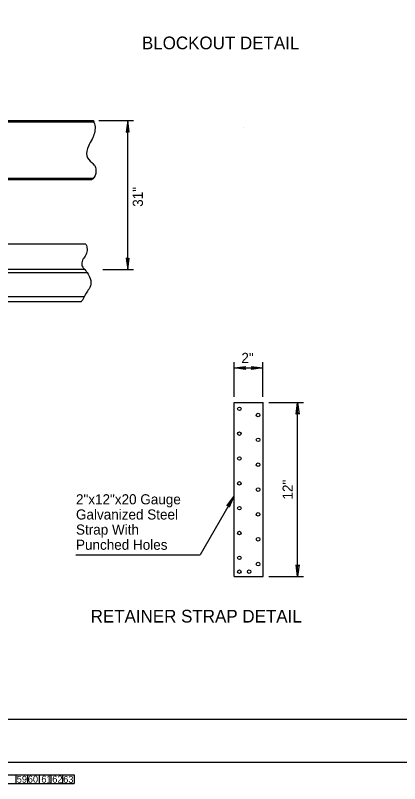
# Model space of a CAD drawing. Extents: x -1700 to 1700, y -1137 to 1457.
# Drawn here: x -396 to 270, y -1137 to 195 of the extents above; entities that cross this region are included whole.
import ezdxf

# ---------------------------------------------------------------- set-up
doc = ezdxf.new("R2010")
doc.units = 0
for name, color, linetype in [('1', 7, 'Continuous'), ('25', 7, 'Continuous'), ('42', 7, 'Continuous'), ('43', 7, 'Continuous'), ('44', 7, 'Continuous'), ('54', 7, 'Continuous'), ('59', 7, 'Continuous'), ('60', 7, 'Continuous'), ('61', 7, 'Continuous'), ('62', 7, 'Continuous'), ('63', 7, 'Continuous')]:
    doc.layers.add(name, color=color, linetype=linetype)

msp = doc.modelspace()

# ---------------------------------------------------------------- linework, layer by layer
at = {"layer": '1'}
msp.add_line((0, 0), (0, 0), dxfattribs=at)
msp.add_lwpolyline([(-1700, 1100), (1700, 1100), (1700, -1100), (-1700, -1100)], close=True, dxfattribs=at)
at = {"layer": '25'}
for p, q in [((-251.2, 12.5), (-191.2, 12.5)), ((-201.2, -245.8), (-201.2, 12.5)), ((-244.5, -245.8), (-191.2, -245.8)), ((-16.7, -466.3), (-16.7, -406.3)), ((33.2, -466.3), (33.2, -406.3)), ((-16.7, -416.3), (33.2, -416.3)), ((43.5, -476.3), (103.5, -476.3)), ((93.5, -777.8), (93.5, -476.3)), ((43.5, -777.8), (103.5, -777.8))]:
    msp.add_line(p, q, dxfattribs=at)
for points in [[(-201.2, -5), (-198.7, -7.5), (-201.2, 12.5), (-203.7, -7.5)], [(-201.2, -228.3), (-203.7, -225.8), (-201.2, -245.8), (-198.7, -225.8)], [(0.8, -416.3), (3.3, -418.8), (-16.7, -416.3), (3.3, -413.8)], [(15.7, -416.3), (13.2, -413.8), (33.2, -416.3), (13.2, -418.8)], [(93.5, -493.8), (91, -496.3), (93.5, -476.3), (96, -496.3)], [(93.5, -760.3), (96, -757.8), (93.5, -777.8), (91, -757.8)]]:
    msp.add_lwpolyline(points, close=True, dxfattribs=at)
at = {"layer": '42'}
for p, q in [((-1502.8, 10.4), (-260.4, 10.4)), ((-1502.4, 12.5), (-260.9, 12.5)), ((-1502.4, -89.6), (-263.4, -89.6)), ((-261, -87.6), (-600.2, -87.6)), ((-16.7, -777.8), (-16.7, -476.3)), ((-16.7, -476.3), (33.5, -476.3)), ((33.5, -777.8), (33.5, -476.3)), ((-16.7, -777.8), (33.5, -777.8))]:
    msp.add_line(p, q, dxfattribs=at)
for centre in [(-7.6, -487.1), (24.9, -497.9), (-7.6, -530.1), (24.9, -540.9), (-7.6, -573.2), (24.9, -584), (-7.6, -616.3), (24.9, -627.1), (-7.6, -659.4), (24.9, -670.1), (-7.6, -702.4), (24.9, -713.2), (-7.6, -745.5), (24.9, -756.3), (-7.6, -769.5), (9.4, -769.5)]:
    msp.add_circle(centre, 3.1, dxfattribs=at)
msp.add_spline([(-260.9, 12.5), (-258, 1.7), (-263.1, -19.4), (-269.4, -32), (-272.2, -48.6), (-263.5, -60.2), (-258, -66.8), (-256.4, -75.3), (-261.9, -88.4), (-263.4, -89.6)], degree=3, dxfattribs=at)
at = {"layer": '43'}
for p in [(-17.3, -639), (-291, -740.2)]:
    msp.add_line(p, (-75.8, -740.2), dxfattribs=at)
msp.add_lwpolyline([(-26.1, -654.2), (-29.5, -655.1), (-17.3, -639), (-25.2, -657.6)], close=True, dxfattribs=at)
at = {"layer": '44'}
for p, q in [((-273.8, -201.4), (-1506.6, -201.4)), ((-275.5, -245.8), (-1507.4, -245.8)), ((-271.4, -251.4), (-1504.2, -251.4)), ((-281.7, -301.4), (-1502.2, -301.4)), ((-276.7, -293), (-1498.1, -293))]:
    msp.add_line(p, q, dxfattribs=at)
for points in [[(-273.8, -201.4), (-272.3, -206.3), (-271.9, -212.7), (-274.3, -221.2), (-278.3, -227.2), (-281, -236.1), (-278.3, -242.9), (-275.5, -245.8)], [(-275.5, -245.8), (-271.6, -251), (-266.3, -261.3), (-265.9, -274.1), (-271.3, -283.4), (-279.3, -297.5), (-282, -301.8)]]:
    msp.add_spline(points, degree=3, dxfattribs=at)
at = {"layer": '62'}
for p, q in [((-1574.1, -1121.6), (-293.9, -1121.6)), ((-395.5, -1121.6), (-395.5, -1136.9)), ((-375.2, -1121.6), (-375.2, -1136.9)), ((-354.9, -1121.6), (-354.9, -1136.9)), ((-334.5, -1121.6), (-334.5, -1136.9)), ((-314.2, -1121.6), (-314.2, -1136.9)), ((-293.9, -1121.6), (-293.9, -1136.9)), ((-1574.1, -1136.9), (-293.9, -1136.9))]:
    msp.add_line(p, q, dxfattribs=at)
at = {"layer": '63'}
msp.add_lwpolyline([(1575, 1025), (-1575, 1025), (-1575, -1025), (1575, -1025)], close=True, dxfattribs=at)

# ---------------------------------------------------------------- texts
at = {"layer": '25'}
for s, p in [('31"', (-175, -136.9)), ('12"', (84.8, -644.4))]:
    msp.add_text(s, height=17.5, rotation=90, dxfattribs=at).set_placement(p)
msp.add_text('2"', height=17.5, dxfattribs=at).set_placement((-4.1, -407.6))
at = {"layer": '43'}
for s, p in [('2"x12"x20 Gauge', (-291, -652.7)), ('Galvanized Steel', (-291, -679)), ('Strap With', (-291, -705.2)), ('Punched Holes ', (-291, -731.5))]:
    msp.add_text(s, height=17.5, dxfattribs=at).set_placement(p)
at = {"layer": '54'}
for s, p in [('BLOCKOUT DETAIL', (-176.6, 136.2)), ('RETAINER STRAP DETAIL', (-265.6, -857.6))]:
    msp.add_text(s, height=22, dxfattribs=at).set_placement(p)
at = {"layer": '59'}
msp.add_text('59', height=12, rotation=360, dxfattribs=at).set_placement((-393.8, -1135.4))
at = {"layer": '60'}
msp.add_text('60', height=12, rotation=360, dxfattribs=at).set_placement((-374.6, -1135.2))
at = {"layer": '61'}
msp.add_text('61', height=12, rotation=360, dxfattribs=at).set_placement((-351.1, -1135.2))
at = {"layer": '62'}
msp.add_text('62', height=12, rotation=360, dxfattribs=at).set_placement((-332.2, -1135.2))
at = {"layer": '63'}
msp.add_text('63', height=12, rotation=360, dxfattribs=at).set_placement((-313.2, -1135.5))

doc.saveas('drawing.dxf')
